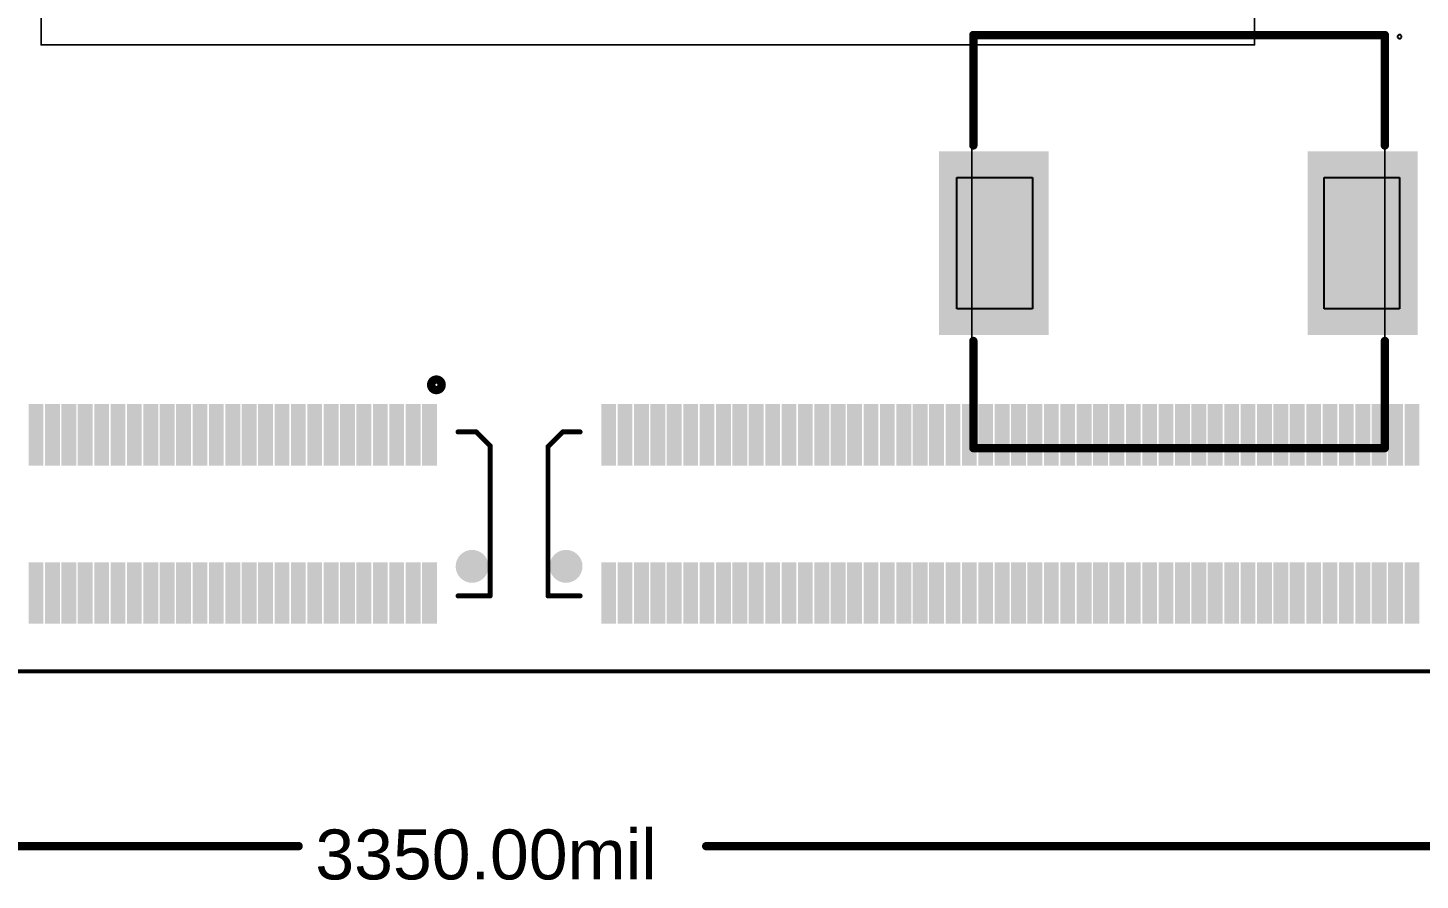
# Model space of a CAD drawing. Header units: inches. Extents: x -6.4 to 91.8, y -6.4 to 92.5.
# Drawn here: x 27.56 to 70.03, y -6.37 to 19.62 of the extents above; entities that cross this region are included whole.
import ezdxf

# ---------------------------------------------------------------- set-up
doc = ezdxf.new("R2010")
doc.units = ezdxf.units.IN
for name, color, linetype in [('BOT', 5, 'Continuous'), ('Bottom Overlay', 54, 'Continuous'), ('Bottom Paste', 16, 'Continuous'), ('Bottom Solder', 6, 'Continuous'), ('Keep-Out Layer', 6, 'Continuous'), ('Mechanical 15', 56, 'Continuous'), ('Multi-Layer', 9, 'Continuous'), ('Pad Holes', 156, 'Continuous'), ('TOP', 1, 'Continuous'), ('Top Overlay', 2, 'Continuous'), ('Top Paste', 8, 'Continuous'), ('Top Solder', 216, 'Continuous')]:
    doc.layers.add(name, color=color, linetype=linetype)
doc.styles.add('Arial', font='arial.ttf', dxfattribs={"height": 0.2})

msp = doc.modelspace()

# ---------------------------------------------------------------- hatches: boundary and pattern name
at = {"layer": 'BOT'}
for points in [[(27.688, 8.05), (27.937, 8.05), (27.937, 6.373), (27.688, 6.373)], [(28.188, 8.05), (28.438, 8.05), (28.438, 6.373), (28.188, 6.373)], [(28.688, 8.05), (28.937, 8.05), (28.937, 6.373), (28.688, 6.373)], [(29.188, 8.05), (29.438, 8.05), (29.438, 6.373), (29.188, 6.373)], [(29.688, 8.05), (29.937, 8.05), (29.937, 6.373), (29.688, 6.373)], [(30.188, 8.05), (30.438, 8.05), (30.438, 6.373), (30.188, 6.373)], [(30.688, 8.05), (30.937, 8.05), (30.937, 6.373), (30.688, 6.373)], [(31.188, 8.05), (31.438, 8.05), (31.438, 6.373), (31.188, 6.373)], [(31.688, 8.05), (31.937, 8.05), (31.937, 6.373), (31.688, 6.373)], [(32.188, 8.05), (32.438, 8.05), (32.438, 6.373), (32.188, 6.373)], [(32.688, 8.05), (32.937, 8.05), (32.937, 6.373), (32.688, 6.373)], [(33.188, 8.05), (33.438, 8.05), (33.438, 6.373), (33.188, 6.373)], [(33.688, 8.05), (33.937, 8.05), (33.937, 6.373), (33.688, 6.373)], [(34.188, 8.05), (34.438, 8.05), (34.438, 6.373), (34.188, 6.373)], [(34.688, 8.05), (34.937, 8.05), (34.937, 6.373), (34.688, 6.373)], [(35.188, 8.05), (35.438, 8.05), (35.438, 6.373), (35.188, 6.373)], [(35.688, 8.05), (35.937, 8.05), (35.937, 6.373), (35.688, 6.373)], [(36.188, 8.05), (36.438, 8.05), (36.438, 6.373), (36.188, 6.373)], [(36.688, 8.05), (36.937, 8.05), (36.937, 6.373), (36.688, 6.373)], [(37.188, 8.05), (37.438, 8.05), (37.438, 6.373), (37.188, 6.373)], [(37.688, 8.05), (37.937, 8.05), (37.937, 6.373), (37.688, 6.373)], [(38.188, 8.05), (38.438, 8.05), (38.438, 6.373), (38.188, 6.373)], [(38.688, 8.05), (38.937, 8.05), (38.937, 6.373), (38.688, 6.373)], [(39.188, 8.05), (39.438, 8.05), (39.438, 6.373), (39.188, 6.373)], [(39.688, 8.05), (39.938, 8.05), (39.938, 6.373), (39.688, 6.373)], [(45.152, 8.05), (45.402, 8.05), (45.402, 6.373), (45.152, 6.373)], [(45.652, 8.05), (45.902, 8.05), (45.902, 6.373), (45.652, 6.373)], [(46.152, 8.05), (46.402, 8.05), (46.402, 6.373), (46.152, 6.373)], [(46.652, 8.05), (46.902, 8.05), (46.902, 6.373), (46.652, 6.373)], [(47.152, 8.05), (47.402, 8.05), (47.402, 6.373), (47.152, 6.373)], [(47.652, 8.05), (47.902, 8.05), (47.902, 6.373), (47.652, 6.373)], [(48.152, 8.05), (48.402, 8.05), (48.402, 6.373), (48.152, 6.373)], [(48.652, 8.05), (48.902, 8.05), (48.902, 6.373), (48.652, 6.373)], [(49.152, 8.05), (49.402, 8.05), (49.402, 6.373), (49.152, 6.373)], [(49.652, 8.05), (49.902, 8.05), (49.902, 6.373), (49.652, 6.373)], [(50.152, 8.05), (50.402, 8.05), (50.402, 6.373), (50.152, 6.373)], [(50.652, 8.05), (50.902, 8.05), (50.902, 6.373), (50.652, 6.373)], [(51.152, 8.05), (51.402, 8.05), (51.402, 6.373), (51.152, 6.373)], [(51.652, 8.05), (51.902, 8.05), (51.902, 6.373), (51.652, 6.373)], [(52.152, 8.05), (52.402, 8.05), (52.402, 6.373), (52.152, 6.373)], [(52.652, 8.05), (52.902, 8.05), (52.902, 6.373), (52.652, 6.373)], [(53.152, 8.05), (53.402, 8.05), (53.402, 6.373), (53.152, 6.373)], [(53.652, 8.05), (53.902, 8.05), (53.902, 6.373), (53.652, 6.373)], [(54.152, 8.05), (54.402, 8.05), (54.402, 6.373), (54.152, 6.373)], [(54.652, 8.05), (54.902, 8.05), (54.902, 6.373), (54.652, 6.373)], [(55.152, 8.05), (55.402, 8.05), (55.402, 6.373), (55.152, 6.373)], [(55.652, 8.05), (55.902, 8.05), (55.902, 6.373), (55.652, 6.373)], [(56.152, 8.05), (56.402, 8.05), (56.402, 6.373), (56.152, 6.373)], [(56.652, 8.05), (56.902, 8.05), (56.902, 6.373), (56.652, 6.373)], [(57.152, 8.05), (57.402, 8.05), (57.402, 6.373), (57.152, 6.373)], [(57.652, 8.05), (57.902, 8.05), (57.902, 6.373), (57.652, 6.373)], [(58.152, 8.05), (58.402, 8.05), (58.402, 6.373), (58.152, 6.373)], [(58.652, 8.05), (58.902, 8.05), (58.902, 6.373), (58.652, 6.373)], [(59.152, 8.05), (59.402, 8.05), (59.402, 6.373), (59.152, 6.373)], [(59.652, 8.05), (59.902, 8.05), (59.902, 6.373), (59.652, 6.373)], [(60.152, 8.05), (60.402, 8.05), (60.402, 6.373), (60.152, 6.373)], [(60.652, 8.05), (60.902, 8.05), (60.902, 6.373), (60.652, 6.373)], [(61.152, 8.05), (61.402, 8.05), (61.402, 6.373), (61.152, 6.373)], [(61.652, 8.05), (61.902, 8.05), (61.902, 6.373), (61.652, 6.373)], [(62.152, 8.05), (62.402, 8.05), (62.402, 6.373), (62.152, 6.373)], [(62.652, 8.05), (62.902, 8.05), (62.902, 6.373), (62.652, 6.373)], [(63.152, 8.05), (63.402, 8.05), (63.402, 6.373), (63.152, 6.373)], [(63.652, 8.05), (63.902, 8.05), (63.902, 6.373), (63.652, 6.373)], [(64.152, 8.05), (64.402, 8.05), (64.402, 6.373), (64.152, 6.373)], [(64.652, 8.05), (64.902, 8.05), (64.902, 6.373), (64.652, 6.373)], [(65.152, 8.05), (65.402, 8.05), (65.402, 6.373), (65.152, 6.373)], [(65.652, 8.05), (65.902, 8.05), (65.902, 6.373), (65.652, 6.373)], [(66.152, 8.05), (66.402, 8.05), (66.402, 6.373), (66.152, 6.373)], [(66.652, 8.05), (66.902, 8.05), (66.902, 6.373), (66.652, 6.373)], [(67.152, 8.05), (67.402, 8.05), (67.402, 6.373), (67.152, 6.373)], [(67.652, 8.05), (67.902, 8.05), (67.902, 6.373), (67.652, 6.373)], [(68.152, 8.05), (68.402, 8.05), (68.402, 6.373), (68.152, 6.373)], [(68.652, 8.05), (68.902, 8.05), (68.902, 6.373), (68.652, 6.373)], [(69.152, 8.05), (69.402, 8.05), (69.402, 6.373), (69.152, 6.373)], [(69.652, 8.05), (69.902, 8.05), (69.902, 6.373), (69.652, 6.373)], [(27.688, 3.226), (27.937, 3.226), (27.937, 1.549), (27.688, 1.549)], [(28.188, 3.226), (28.438, 3.226), (28.438, 1.549), (28.188, 1.549)], [(28.688, 3.226), (28.937, 3.226), (28.937, 1.549), (28.688, 1.549)], [(29.188, 3.226), (29.438, 3.226), (29.438, 1.549), (29.188, 1.549)], [(29.688, 3.226), (29.937, 3.226), (29.937, 1.549), (29.688, 1.549)], [(30.188, 3.226), (30.438, 3.226), (30.438, 1.549), (30.188, 1.549)], [(30.688, 3.226), (30.937, 3.226), (30.937, 1.549), (30.688, 1.549)], [(31.188, 3.226), (31.438, 3.226), (31.438, 1.549), (31.188, 1.549)], [(31.688, 3.226), (31.937, 3.226), (31.937, 1.549), (31.688, 1.549)], [(32.188, 3.226), (32.438, 3.226), (32.438, 1.549), (32.188, 1.549)], [(32.688, 3.226), (32.937, 3.226), (32.937, 1.549), (32.688, 1.549)], [(33.188, 3.226), (33.438, 3.226), (33.438, 1.549), (33.188, 1.549)], [(33.688, 3.226), (33.937, 3.226), (33.937, 1.549), (33.688, 1.549)], [(34.188, 3.226), (34.438, 3.226), (34.438, 1.549), (34.188, 1.549)], [(34.688, 3.226), (34.937, 3.226), (34.937, 1.549), (34.688, 1.549)], [(35.188, 3.226), (35.438, 3.226), (35.438, 1.549), (35.188, 1.549)], [(35.688, 3.226), (35.937, 3.226), (35.937, 1.549), (35.688, 1.549)], [(36.188, 3.226), (36.438, 3.226), (36.438, 1.549), (36.188, 1.549)], [(36.688, 3.226), (36.937, 3.226), (36.937, 1.549), (36.688, 1.549)], [(37.188, 3.226), (37.438, 3.226), (37.438, 1.549), (37.188, 1.549)], [(37.688, 3.226), (37.937, 3.226), (37.937, 1.549), (37.688, 1.549)], [(38.188, 3.226), (38.438, 3.226), (38.438, 1.549), (38.188, 1.549)], [(38.688, 3.226), (38.937, 3.226), (38.937, 1.549), (38.688, 1.549)], [(39.188, 3.226), (39.438, 3.226), (39.438, 1.549), (39.188, 1.549)], [(39.688, 3.226), (39.938, 3.226), (39.938, 1.549), (39.688, 1.549)], [(45.152, 3.226), (45.402, 3.226), (45.402, 1.549), (45.152, 1.549)], [(45.652, 3.226), (45.902, 3.226), (45.902, 1.549), (45.652, 1.549)], [(46.152, 3.226), (46.402, 3.226), (46.402, 1.549), (46.152, 1.549)], [(46.652, 3.226), (46.902, 3.226), (46.902, 1.549), (46.652, 1.549)], [(47.152, 3.226), (47.402, 3.226), (47.402, 1.549), (47.152, 1.549)], [(47.652, 3.226), (47.902, 3.226), (47.902, 1.549), (47.652, 1.549)], [(48.152, 3.226), (48.402, 3.226), (48.402, 1.549), (48.152, 1.549)], [(48.652, 3.226), (48.902, 3.226), (48.902, 1.549), (48.652, 1.549)], [(49.152, 3.226), (49.402, 3.226), (49.402, 1.549), (49.152, 1.549)], [(49.652, 3.226), (49.902, 3.226), (49.902, 1.549), (49.652, 1.549)], [(50.152, 3.226), (50.402, 3.226), (50.402, 1.549), (50.152, 1.549)], [(50.652, 3.226), (50.902, 3.226), (50.902, 1.549), (50.652, 1.549)], [(51.152, 3.226), (51.402, 3.226), (51.402, 1.549), (51.152, 1.549)], [(51.652, 3.226), (51.902, 3.226), (51.902, 1.549), (51.652, 1.549)], [(52.152, 3.226), (52.402, 3.226), (52.402, 1.549), (52.152, 1.549)], [(52.652, 3.226), (52.902, 3.226), (52.902, 1.549), (52.652, 1.549)], [(53.152, 3.226), (53.402, 3.226), (53.402, 1.549), (53.152, 1.549)], [(53.652, 3.226), (53.902, 3.226), (53.902, 1.549), (53.652, 1.549)], [(54.152, 3.226), (54.402, 3.226), (54.402, 1.549), (54.152, 1.549)], [(54.652, 3.226), (54.902, 3.226), (54.902, 1.549), (54.652, 1.549)], [(55.152, 3.226), (55.402, 3.226), (55.402, 1.549), (55.152, 1.549)], [(55.652, 3.226), (55.902, 3.226), (55.902, 1.549), (55.652, 1.549)], [(56.152, 3.226), (56.402, 3.226), (56.402, 1.549), (56.152, 1.549)], [(56.652, 3.226), (56.902, 3.226), (56.902, 1.549), (56.652, 1.549)], [(57.152, 3.226), (57.402, 3.226), (57.402, 1.549), (57.152, 1.549)], [(57.652, 3.226), (57.902, 3.226), (57.902, 1.549), (57.652, 1.549)], [(58.152, 3.226), (58.402, 3.226), (58.402, 1.549), (58.152, 1.549)], [(58.652, 3.226), (58.902, 3.226), (58.902, 1.549), (58.652, 1.549)], [(59.152, 3.226), (59.402, 3.226), (59.402, 1.549), (59.152, 1.549)], [(59.652, 3.226), (59.902, 3.226), (59.902, 1.549), (59.652, 1.549)], [(60.152, 3.226), (60.402, 3.226), (60.402, 1.549), (60.152, 1.549)], [(60.652, 3.226), (60.902, 3.226), (60.902, 1.549), (60.652, 1.549)], [(61.152, 3.226), (61.402, 3.226), (61.402, 1.549), (61.152, 1.549)], [(61.652, 3.226), (61.902, 3.226), (61.902, 1.549), (61.652, 1.549)], [(62.152, 3.226), (62.402, 3.226), (62.402, 1.549), (62.152, 1.549)], [(62.652, 3.226), (62.902, 3.226), (62.902, 1.549), (62.652, 1.549)], [(63.152, 3.226), (63.402, 3.226), (63.402, 1.549), (63.152, 1.549)], [(63.652, 3.226), (63.902, 3.226), (63.902, 1.549), (63.652, 1.549)], [(64.152, 3.226), (64.402, 3.226), (64.402, 1.549), (64.152, 1.549)], [(64.652, 3.226), (64.902, 3.226), (64.902, 1.549), (64.652, 1.549)], [(65.152, 3.226), (65.402, 3.226), (65.402, 1.549), (65.152, 1.549)], [(65.652, 3.226), (65.902, 3.226), (65.902, 1.549), (65.652, 1.549)], [(66.152, 3.226), (66.402, 3.226), (66.402, 1.549), (66.152, 1.549)], [(66.652, 3.226), (66.902, 3.226), (66.902, 1.549), (66.652, 1.549)], [(67.152, 3.226), (67.402, 3.226), (67.402, 1.549), (67.152, 1.549)], [(67.652, 3.226), (67.902, 3.226), (67.902, 1.549), (67.652, 1.549)], [(68.152, 3.226), (68.402, 3.226), (68.402, 1.549), (68.152, 1.549)], [(68.652, 3.226), (68.902, 3.226), (68.902, 1.549), (68.652, 1.549)], [(69.152, 3.226), (69.402, 3.226), (69.402, 1.549), (69.152, 1.549)], [(69.652, 3.226), (69.902, 3.226), (69.902, 1.549), (69.652, 1.549)]]:
    msp.add_hatch(color=5, dxfattribs=at).paths.add_polyline_path(points)
h = msp.add_hatch(color=5, dxfattribs=at)
edge = h.paths.add_edge_path()
edge.add_arc((41.113, 3.2), 0.4, 0, 360)
h = msp.add_hatch(color=5, dxfattribs=at)
edge = h.paths.add_edge_path()
edge.add_arc((43.977, 3.2), 0.4, 0, 360)
at = {"layer": 'Bottom Paste'}
for points in [[(27.688, 8.05), (27.937, 8.05), (27.937, 6.373), (27.688, 6.373)], [(28.188, 8.05), (28.438, 8.05), (28.438, 6.373), (28.188, 6.373)], [(28.688, 8.05), (28.937, 8.05), (28.937, 6.373), (28.688, 6.373)], [(29.188, 8.05), (29.438, 8.05), (29.438, 6.373), (29.188, 6.373)], [(29.688, 8.05), (29.937, 8.05), (29.937, 6.373), (29.688, 6.373)], [(30.188, 8.05), (30.438, 8.05), (30.438, 6.373), (30.188, 6.373)], [(30.688, 8.05), (30.937, 8.05), (30.937, 6.373), (30.688, 6.373)], [(31.188, 8.05), (31.438, 8.05), (31.438, 6.373), (31.188, 6.373)], [(31.688, 8.05), (31.937, 8.05), (31.937, 6.373), (31.688, 6.373)], [(32.188, 8.05), (32.438, 8.05), (32.438, 6.373), (32.188, 6.373)], [(32.688, 8.05), (32.937, 8.05), (32.937, 6.373), (32.688, 6.373)], [(33.188, 8.05), (33.438, 8.05), (33.438, 6.373), (33.188, 6.373)], [(33.688, 8.05), (33.937, 8.05), (33.937, 6.373), (33.688, 6.373)], [(34.188, 8.05), (34.438, 8.05), (34.438, 6.373), (34.188, 6.373)], [(34.688, 8.05), (34.937, 8.05), (34.937, 6.373), (34.688, 6.373)], [(35.188, 8.05), (35.438, 8.05), (35.438, 6.373), (35.188, 6.373)], [(35.688, 8.05), (35.937, 8.05), (35.937, 6.373), (35.688, 6.373)], [(36.188, 8.05), (36.438, 8.05), (36.438, 6.373), (36.188, 6.373)], [(36.688, 8.05), (36.937, 8.05), (36.937, 6.373), (36.688, 6.373)], [(37.188, 8.05), (37.438, 8.05), (37.438, 6.373), (37.188, 6.373)], [(37.688, 8.05), (37.937, 8.05), (37.937, 6.373), (37.688, 6.373)], [(38.188, 8.05), (38.438, 8.05), (38.438, 6.373), (38.188, 6.373)], [(38.688, 8.05), (38.937, 8.05), (38.937, 6.373), (38.688, 6.373)], [(39.188, 8.05), (39.438, 8.05), (39.438, 6.373), (39.188, 6.373)], [(39.688, 8.05), (39.938, 8.05), (39.938, 6.373), (39.688, 6.373)], [(45.152, 8.05), (45.402, 8.05), (45.402, 6.373), (45.152, 6.373)], [(45.652, 8.05), (45.902, 8.05), (45.902, 6.373), (45.652, 6.373)], [(46.152, 8.05), (46.402, 8.05), (46.402, 6.373), (46.152, 6.373)], [(46.652, 8.05), (46.902, 8.05), (46.902, 6.373), (46.652, 6.373)], [(47.152, 8.05), (47.402, 8.05), (47.402, 6.373), (47.152, 6.373)], [(47.652, 8.05), (47.902, 8.05), (47.902, 6.373), (47.652, 6.373)], [(48.152, 8.05), (48.402, 8.05), (48.402, 6.373), (48.152, 6.373)], [(48.652, 8.05), (48.902, 8.05), (48.902, 6.373), (48.652, 6.373)], [(49.152, 8.05), (49.402, 8.05), (49.402, 6.373), (49.152, 6.373)], [(49.652, 8.05), (49.902, 8.05), (49.902, 6.373), (49.652, 6.373)], [(50.152, 8.05), (50.402, 8.05), (50.402, 6.373), (50.152, 6.373)], [(50.652, 8.05), (50.902, 8.05), (50.902, 6.373), (50.652, 6.373)], [(51.152, 8.05), (51.402, 8.05), (51.402, 6.373), (51.152, 6.373)], [(51.652, 8.05), (51.902, 8.05), (51.902, 6.373), (51.652, 6.373)], [(52.152, 8.05), (52.402, 8.05), (52.402, 6.373), (52.152, 6.373)], [(52.652, 8.05), (52.902, 8.05), (52.902, 6.373), (52.652, 6.373)], [(53.152, 8.05), (53.402, 8.05), (53.402, 6.373), (53.152, 6.373)], [(53.652, 8.05), (53.902, 8.05), (53.902, 6.373), (53.652, 6.373)], [(54.152, 8.05), (54.402, 8.05), (54.402, 6.373), (54.152, 6.373)], [(54.652, 8.05), (54.902, 8.05), (54.902, 6.373), (54.652, 6.373)], [(55.152, 8.05), (55.402, 8.05), (55.402, 6.373), (55.152, 6.373)], [(55.652, 8.05), (55.902, 8.05), (55.902, 6.373), (55.652, 6.373)], [(56.152, 8.05), (56.402, 8.05), (56.402, 6.373), (56.152, 6.373)], [(56.652, 8.05), (56.902, 8.05), (56.902, 6.373), (56.652, 6.373)], [(57.152, 8.05), (57.402, 8.05), (57.402, 6.373), (57.152, 6.373)], [(57.652, 8.05), (57.902, 8.05), (57.902, 6.373), (57.652, 6.373)], [(58.152, 8.05), (58.402, 8.05), (58.402, 6.373), (58.152, 6.373)], [(58.652, 8.05), (58.902, 8.05), (58.902, 6.373), (58.652, 6.373)], [(59.152, 8.05), (59.402, 8.05), (59.402, 6.373), (59.152, 6.373)], [(59.652, 8.05), (59.902, 8.05), (59.902, 6.373), (59.652, 6.373)], [(60.152, 8.05), (60.402, 8.05), (60.402, 6.373), (60.152, 6.373)], [(60.652, 8.05), (60.902, 8.05), (60.902, 6.373), (60.652, 6.373)], [(61.152, 8.05), (61.402, 8.05), (61.402, 6.373), (61.152, 6.373)], [(61.652, 8.05), (61.902, 8.05), (61.902, 6.373), (61.652, 6.373)], [(62.152, 8.05), (62.402, 8.05), (62.402, 6.373), (62.152, 6.373)], [(62.652, 8.05), (62.902, 8.05), (62.902, 6.373), (62.652, 6.373)], [(63.152, 8.05), (63.402, 8.05), (63.402, 6.373), (63.152, 6.373)], [(63.652, 8.05), (63.902, 8.05), (63.902, 6.373), (63.652, 6.373)], [(64.152, 8.05), (64.402, 8.05), (64.402, 6.373), (64.152, 6.373)], [(64.652, 8.05), (64.902, 8.05), (64.902, 6.373), (64.652, 6.373)], [(65.152, 8.05), (65.402, 8.05), (65.402, 6.373), (65.152, 6.373)], [(65.652, 8.05), (65.902, 8.05), (65.902, 6.373), (65.652, 6.373)], [(66.152, 8.05), (66.402, 8.05), (66.402, 6.373), (66.152, 6.373)], [(66.652, 8.05), (66.902, 8.05), (66.902, 6.373), (66.652, 6.373)], [(67.152, 8.05), (67.402, 8.05), (67.402, 6.373), (67.152, 6.373)], [(67.652, 8.05), (67.902, 8.05), (67.902, 6.373), (67.652, 6.373)], [(68.152, 8.05), (68.402, 8.05), (68.402, 6.373), (68.152, 6.373)], [(68.652, 8.05), (68.902, 8.05), (68.902, 6.373), (68.652, 6.373)], [(69.152, 8.05), (69.402, 8.05), (69.402, 6.373), (69.152, 6.373)], [(69.652, 8.05), (69.902, 8.05), (69.902, 6.373), (69.652, 6.373)], [(27.688, 3.226), (27.937, 3.226), (27.937, 1.549), (27.688, 1.549)], [(28.188, 3.226), (28.438, 3.226), (28.438, 1.549), (28.188, 1.549)], [(28.688, 3.226), (28.937, 3.226), (28.937, 1.549), (28.688, 1.549)], [(29.188, 3.226), (29.438, 3.226), (29.438, 1.549), (29.188, 1.549)], [(29.688, 3.226), (29.937, 3.226), (29.937, 1.549), (29.688, 1.549)], [(30.188, 3.226), (30.438, 3.226), (30.438, 1.549), (30.188, 1.549)], [(30.688, 3.226), (30.937, 3.226), (30.937, 1.549), (30.688, 1.549)], [(31.188, 3.226), (31.438, 3.226), (31.438, 1.549), (31.188, 1.549)], [(31.688, 3.226), (31.937, 3.226), (31.937, 1.549), (31.688, 1.549)], [(32.188, 3.226), (32.438, 3.226), (32.438, 1.549), (32.188, 1.549)], [(32.688, 3.226), (32.937, 3.226), (32.937, 1.549), (32.688, 1.549)], [(33.188, 3.226), (33.438, 3.226), (33.438, 1.549), (33.188, 1.549)], [(33.688, 3.226), (33.937, 3.226), (33.937, 1.549), (33.688, 1.549)], [(34.188, 3.226), (34.438, 3.226), (34.438, 1.549), (34.188, 1.549)], [(34.688, 3.226), (34.937, 3.226), (34.937, 1.549), (34.688, 1.549)], [(35.188, 3.226), (35.438, 3.226), (35.438, 1.549), (35.188, 1.549)], [(35.688, 3.226), (35.937, 3.226), (35.937, 1.549), (35.688, 1.549)], [(36.188, 3.226), (36.438, 3.226), (36.438, 1.549), (36.188, 1.549)], [(36.688, 3.226), (36.937, 3.226), (36.937, 1.549), (36.688, 1.549)], [(37.188, 3.226), (37.438, 3.226), (37.438, 1.549), (37.188, 1.549)], [(37.688, 3.226), (37.937, 3.226), (37.937, 1.549), (37.688, 1.549)], [(38.188, 3.226), (38.438, 3.226), (38.438, 1.549), (38.188, 1.549)], [(38.688, 3.226), (38.937, 3.226), (38.937, 1.549), (38.688, 1.549)], [(39.188, 3.226), (39.438, 3.226), (39.438, 1.549), (39.188, 1.549)], [(39.688, 3.226), (39.938, 3.226), (39.938, 1.549), (39.688, 1.549)], [(45.152, 3.226), (45.402, 3.226), (45.402, 1.549), (45.152, 1.549)], [(45.652, 3.226), (45.902, 3.226), (45.902, 1.549), (45.652, 1.549)], [(46.152, 3.226), (46.402, 3.226), (46.402, 1.549), (46.152, 1.549)], [(46.652, 3.226), (46.902, 3.226), (46.902, 1.549), (46.652, 1.549)], [(47.152, 3.226), (47.402, 3.226), (47.402, 1.549), (47.152, 1.549)], [(47.652, 3.226), (47.902, 3.226), (47.902, 1.549), (47.652, 1.549)], [(48.152, 3.226), (48.402, 3.226), (48.402, 1.549), (48.152, 1.549)], [(48.652, 3.226), (48.902, 3.226), (48.902, 1.549), (48.652, 1.549)], [(49.152, 3.226), (49.402, 3.226), (49.402, 1.549), (49.152, 1.549)], [(49.652, 3.226), (49.902, 3.226), (49.902, 1.549), (49.652, 1.549)], [(50.152, 3.226), (50.402, 3.226), (50.402, 1.549), (50.152, 1.549)], [(50.652, 3.226), (50.902, 3.226), (50.902, 1.549), (50.652, 1.549)], [(51.152, 3.226), (51.402, 3.226), (51.402, 1.549), (51.152, 1.549)], [(51.652, 3.226), (51.902, 3.226), (51.902, 1.549), (51.652, 1.549)], [(52.152, 3.226), (52.402, 3.226), (52.402, 1.549), (52.152, 1.549)], [(52.652, 3.226), (52.902, 3.226), (52.902, 1.549), (52.652, 1.549)], [(53.152, 3.226), (53.402, 3.226), (53.402, 1.549), (53.152, 1.549)], [(53.652, 3.226), (53.902, 3.226), (53.902, 1.549), (53.652, 1.549)], [(54.152, 3.226), (54.402, 3.226), (54.402, 1.549), (54.152, 1.549)], [(54.652, 3.226), (54.902, 3.226), (54.902, 1.549), (54.652, 1.549)], [(55.152, 3.226), (55.402, 3.226), (55.402, 1.549), (55.152, 1.549)], [(55.652, 3.226), (55.902, 3.226), (55.902, 1.549), (55.652, 1.549)], [(56.152, 3.226), (56.402, 3.226), (56.402, 1.549), (56.152, 1.549)], [(56.652, 3.226), (56.902, 3.226), (56.902, 1.549), (56.652, 1.549)], [(57.152, 3.226), (57.402, 3.226), (57.402, 1.549), (57.152, 1.549)], [(57.652, 3.226), (57.902, 3.226), (57.902, 1.549), (57.652, 1.549)], [(58.152, 3.226), (58.402, 3.226), (58.402, 1.549), (58.152, 1.549)], [(58.652, 3.226), (58.902, 3.226), (58.902, 1.549), (58.652, 1.549)], [(59.152, 3.226), (59.402, 3.226), (59.402, 1.549), (59.152, 1.549)], [(59.652, 3.226), (59.902, 3.226), (59.902, 1.549), (59.652, 1.549)], [(60.152, 3.226), (60.402, 3.226), (60.402, 1.549), (60.152, 1.549)], [(60.652, 3.226), (60.902, 3.226), (60.902, 1.549), (60.652, 1.549)], [(61.152, 3.226), (61.402, 3.226), (61.402, 1.549), (61.152, 1.549)], [(61.652, 3.226), (61.902, 3.226), (61.902, 1.549), (61.652, 1.549)], [(62.152, 3.226), (62.402, 3.226), (62.402, 1.549), (62.152, 1.549)], [(62.652, 3.226), (62.902, 3.226), (62.902, 1.549), (62.652, 1.549)], [(63.152, 3.226), (63.402, 3.226), (63.402, 1.549), (63.152, 1.549)], [(63.652, 3.226), (63.902, 3.226), (63.902, 1.549), (63.652, 1.549)], [(64.152, 3.226), (64.402, 3.226), (64.402, 1.549), (64.152, 1.549)], [(64.652, 3.226), (64.902, 3.226), (64.902, 1.549), (64.652, 1.549)], [(65.152, 3.226), (65.402, 3.226), (65.402, 1.549), (65.152, 1.549)], [(65.652, 3.226), (65.902, 3.226), (65.902, 1.549), (65.652, 1.549)], [(66.152, 3.226), (66.402, 3.226), (66.402, 1.549), (66.152, 1.549)], [(66.652, 3.226), (66.902, 3.226), (66.902, 1.549), (66.652, 1.549)], [(67.152, 3.226), (67.402, 3.226), (67.402, 1.549), (67.152, 1.549)], [(67.652, 3.226), (67.902, 3.226), (67.902, 1.549), (67.652, 1.549)], [(68.152, 3.226), (68.402, 3.226), (68.402, 1.549), (68.152, 1.549)], [(68.652, 3.226), (68.902, 3.226), (68.902, 1.549), (68.652, 1.549)], [(69.152, 3.226), (69.402, 3.226), (69.402, 1.549), (69.152, 1.549)], [(69.652, 3.226), (69.902, 3.226), (69.902, 1.549), (69.652, 1.549)]]:
    msp.add_hatch(color=16, dxfattribs=at).paths.add_polyline_path(points)
at = {"layer": 'Bottom Solder'}
for points in [[(27.586, 8.151), (28.039, 8.151), (28.039, 6.272), (27.586, 6.272)], [(28.086, 8.151), (28.539, 8.151), (28.539, 6.272), (28.086, 6.272)], [(28.586, 8.151), (29.039, 8.151), (29.039, 6.272), (28.586, 6.272)], [(29.086, 8.151), (29.539, 8.151), (29.539, 6.272), (29.086, 6.272)], [(29.586, 8.151), (30.039, 8.151), (30.039, 6.272), (29.586, 6.272)], [(30.086, 8.151), (30.539, 8.151), (30.539, 6.272), (30.086, 6.272)], [(30.586, 8.151), (31.039, 8.151), (31.039, 6.272), (30.586, 6.272)], [(31.086, 8.151), (31.539, 8.151), (31.539, 6.272), (31.086, 6.272)], [(31.586, 8.151), (32.039, 8.151), (32.039, 6.272), (31.586, 6.272)], [(32.086, 8.151), (32.539, 8.151), (32.539, 6.272), (32.086, 6.272)], [(32.586, 8.151), (33.039, 8.151), (33.039, 6.272), (32.586, 6.272)], [(33.086, 8.151), (33.539, 8.151), (33.539, 6.272), (33.086, 6.272)], [(33.586, 8.151), (34.039, 8.151), (34.039, 6.272), (33.586, 6.272)], [(34.086, 8.151), (34.539, 8.151), (34.539, 6.272), (34.086, 6.272)], [(34.586, 8.151), (35.039, 8.151), (35.039, 6.272), (34.586, 6.272)], [(35.086, 8.151), (35.539, 8.151), (35.539, 6.272), (35.086, 6.272)], [(35.586, 8.151), (36.039, 8.151), (36.039, 6.272), (35.586, 6.272)], [(36.086, 8.151), (36.539, 8.151), (36.539, 6.272), (36.086, 6.272)], [(36.586, 8.151), (37.039, 8.151), (37.039, 6.272), (36.586, 6.272)], [(37.086, 8.151), (37.539, 8.151), (37.539, 6.272), (37.086, 6.272)], [(37.586, 8.151), (38.039, 8.151), (38.039, 6.272), (37.586, 6.272)], [(38.086, 8.151), (38.539, 8.151), (38.539, 6.272), (38.086, 6.272)], [(38.586, 8.151), (39.039, 8.151), (39.039, 6.272), (38.586, 6.272)], [(39.086, 8.151), (39.539, 8.151), (39.539, 6.272), (39.086, 6.272)], [(39.586, 8.151), (40.04, 8.151), (40.04, 6.272), (39.586, 6.272)], [(45.05, 8.151), (45.504, 8.151), (45.504, 6.272), (45.05, 6.272)], [(45.551, 8.151), (46.004, 8.151), (46.004, 6.272), (45.551, 6.272)], [(46.051, 8.151), (46.504, 8.151), (46.504, 6.272), (46.051, 6.272)], [(46.551, 8.151), (47.004, 8.151), (47.004, 6.272), (46.551, 6.272)], [(47.051, 8.151), (47.504, 8.151), (47.504, 6.272), (47.051, 6.272)], [(47.551, 8.151), (48.004, 8.151), (48.004, 6.272), (47.551, 6.272)], [(48.051, 8.151), (48.504, 8.151), (48.504, 6.272), (48.051, 6.272)], [(48.551, 8.151), (49.004, 8.151), (49.004, 6.272), (48.551, 6.272)], [(49.051, 8.151), (49.504, 8.151), (49.504, 6.272), (49.051, 6.272)], [(49.551, 8.151), (50.004, 8.151), (50.004, 6.272), (49.551, 6.272)], [(50.051, 8.151), (50.504, 8.151), (50.504, 6.272), (50.051, 6.272)], [(50.551, 8.151), (51.004, 8.151), (51.004, 6.272), (50.551, 6.272)], [(51.051, 8.151), (51.504, 8.151), (51.504, 6.272), (51.051, 6.272)], [(51.551, 8.151), (52.004, 8.151), (52.004, 6.272), (51.551, 6.272)], [(52.051, 8.151), (52.504, 8.151), (52.504, 6.272), (52.051, 6.272)], [(52.551, 8.151), (53.004, 8.151), (53.004, 6.272), (52.551, 6.272)], [(53.051, 8.151), (53.504, 8.151), (53.504, 6.272), (53.051, 6.272)], [(53.551, 8.151), (54.004, 8.151), (54.004, 6.272), (53.551, 6.272)], [(54.051, 8.151), (54.504, 8.151), (54.504, 6.272), (54.051, 6.272)], [(54.551, 8.151), (55.004, 8.151), (55.004, 6.272), (54.551, 6.272)], [(55.051, 8.151), (55.504, 8.151), (55.504, 6.272), (55.051, 6.272)], [(55.551, 8.151), (56.004, 8.151), (56.004, 6.272), (55.551, 6.272)], [(56.051, 8.151), (56.504, 8.151), (56.504, 6.272), (56.051, 6.272)], [(56.551, 8.151), (57.004, 8.151), (57.004, 6.272), (56.551, 6.272)], [(57.051, 8.151), (57.504, 8.151), (57.504, 6.272), (57.051, 6.272)], [(57.551, 8.151), (58.004, 8.151), (58.004, 6.272), (57.551, 6.272)], [(58.051, 8.151), (58.504, 8.151), (58.504, 6.272), (58.051, 6.272)], [(58.551, 8.151), (59.004, 8.151), (59.004, 6.272), (58.551, 6.272)], [(59.051, 8.151), (59.504, 8.151), (59.504, 6.272), (59.051, 6.272)], [(59.551, 8.151), (60.004, 8.151), (60.004, 6.272), (59.551, 6.272)], [(60.051, 8.151), (60.504, 8.151), (60.504, 6.272), (60.051, 6.272)], [(60.551, 8.151), (61.004, 8.151), (61.004, 6.272), (60.551, 6.272)], [(61.051, 8.151), (61.504, 8.151), (61.504, 6.272), (61.051, 6.272)], [(61.551, 8.151), (62.004, 8.151), (62.004, 6.272), (61.551, 6.272)], [(62.051, 8.151), (62.504, 8.151), (62.504, 6.272), (62.051, 6.272)], [(62.551, 8.151), (63.004, 8.151), (63.004, 6.272), (62.551, 6.272)], [(63.051, 8.151), (63.504, 8.151), (63.504, 6.272), (63.051, 6.272)], [(63.551, 8.151), (64.004, 8.151), (64.004, 6.272), (63.551, 6.272)], [(64.051, 8.151), (64.504, 8.151), (64.504, 6.272), (64.051, 6.272)], [(64.551, 8.151), (65.004, 8.151), (65.004, 6.272), (64.551, 6.272)], [(65.051, 8.151), (65.504, 8.151), (65.504, 6.272), (65.051, 6.272)], [(65.551, 8.151), (66.004, 8.151), (66.004, 6.272), (65.551, 6.272)], [(66.051, 8.151), (66.504, 8.151), (66.504, 6.272), (66.051, 6.272)], [(66.551, 8.151), (67.004, 8.151), (67.004, 6.272), (66.551, 6.272)], [(67.051, 8.151), (67.504, 8.151), (67.504, 6.272), (67.051, 6.272)], [(67.551, 8.151), (68.004, 8.151), (68.004, 6.272), (67.551, 6.272)], [(68.051, 8.151), (68.504, 8.151), (68.504, 6.272), (68.051, 6.272)], [(68.551, 8.151), (69.004, 8.151), (69.004, 6.272), (68.551, 6.272)], [(69.051, 8.151), (69.504, 8.151), (69.504, 6.272), (69.051, 6.272)], [(69.551, 8.151), (70.004, 8.151), (70.004, 6.272), (69.551, 6.272)], [(27.586, 3.327), (28.039, 3.327), (28.039, 1.448), (27.586, 1.448)], [(28.086, 3.327), (28.539, 3.327), (28.539, 1.448), (28.086, 1.448)], [(28.586, 3.327), (29.039, 3.327), (29.039, 1.448), (28.586, 1.448)], [(29.086, 3.327), (29.539, 3.327), (29.539, 1.448), (29.086, 1.448)], [(29.586, 3.327), (30.039, 3.327), (30.039, 1.448), (29.586, 1.448)], [(30.086, 3.327), (30.539, 3.327), (30.539, 1.448), (30.086, 1.448)], [(30.586, 3.327), (31.039, 3.327), (31.039, 1.448), (30.586, 1.448)], [(31.086, 3.327), (31.539, 3.327), (31.539, 1.448), (31.086, 1.448)], [(31.586, 3.327), (32.039, 3.327), (32.039, 1.448), (31.586, 1.448)], [(32.086, 3.327), (32.539, 3.327), (32.539, 1.448), (32.086, 1.448)], [(32.586, 3.327), (33.039, 3.327), (33.039, 1.448), (32.586, 1.448)], [(33.086, 3.327), (33.539, 3.327), (33.539, 1.448), (33.086, 1.448)], [(33.586, 3.327), (34.039, 3.327), (34.039, 1.448), (33.586, 1.448)], [(34.086, 3.327), (34.539, 3.327), (34.539, 1.448), (34.086, 1.448)], [(34.586, 3.327), (35.039, 3.327), (35.039, 1.448), (34.586, 1.448)], [(35.086, 3.327), (35.539, 3.327), (35.539, 1.448), (35.086, 1.448)], [(35.586, 3.327), (36.039, 3.327), (36.039, 1.448), (35.586, 1.448)], [(36.086, 3.327), (36.539, 3.327), (36.539, 1.448), (36.086, 1.448)], [(36.586, 3.327), (37.039, 3.327), (37.039, 1.448), (36.586, 1.448)], [(37.086, 3.327), (37.539, 3.327), (37.539, 1.448), (37.086, 1.448)], [(37.586, 3.327), (38.039, 3.327), (38.039, 1.448), (37.586, 1.448)], [(38.086, 3.327), (38.539, 3.327), (38.539, 1.448), (38.086, 1.448)], [(38.586, 3.327), (39.039, 3.327), (39.039, 1.448), (38.586, 1.448)], [(39.086, 3.327), (39.539, 3.327), (39.539, 1.448), (39.086, 1.448)], [(39.586, 3.327), (40.04, 3.327), (40.04, 1.448), (39.586, 1.448)], [(45.05, 3.327), (45.504, 3.327), (45.504, 1.448), (45.05, 1.448)], [(45.551, 3.327), (46.004, 3.327), (46.004, 1.448), (45.551, 1.448)], [(46.051, 3.327), (46.504, 3.327), (46.504, 1.448), (46.051, 1.448)], [(46.551, 3.327), (47.004, 3.327), (47.004, 1.448), (46.551, 1.448)], [(47.051, 3.327), (47.504, 3.327), (47.504, 1.448), (47.051, 1.448)], [(47.551, 3.327), (48.004, 3.327), (48.004, 1.448), (47.551, 1.448)], [(48.051, 3.327), (48.504, 3.327), (48.504, 1.448), (48.051, 1.448)], [(48.551, 3.327), (49.004, 3.327), (49.004, 1.448), (48.551, 1.448)], [(49.051, 3.327), (49.504, 3.327), (49.504, 1.448), (49.051, 1.448)], [(49.551, 3.327), (50.004, 3.327), (50.004, 1.448), (49.551, 1.448)], [(50.051, 3.327), (50.504, 3.327), (50.504, 1.448), (50.051, 1.448)], [(50.551, 3.327), (51.004, 3.327), (51.004, 1.448), (50.551, 1.448)], [(51.051, 3.327), (51.504, 3.327), (51.504, 1.448), (51.051, 1.448)], [(51.551, 3.327), (52.004, 3.327), (52.004, 1.448), (51.551, 1.448)], [(52.051, 3.327), (52.504, 3.327), (52.504, 1.448), (52.051, 1.448)], [(52.551, 3.327), (53.004, 3.327), (53.004, 1.448), (52.551, 1.448)], [(53.051, 3.327), (53.504, 3.327), (53.504, 1.448), (53.051, 1.448)], [(53.551, 3.327), (54.004, 3.327), (54.004, 1.448), (53.551, 1.448)], [(54.051, 3.327), (54.504, 3.327), (54.504, 1.448), (54.051, 1.448)], [(54.551, 3.327), (55.004, 3.327), (55.004, 1.448), (54.551, 1.448)], [(55.051, 3.327), (55.504, 3.327), (55.504, 1.448), (55.051, 1.448)], [(55.551, 3.327), (56.004, 3.327), (56.004, 1.448), (55.551, 1.448)], [(56.051, 3.327), (56.504, 3.327), (56.504, 1.448), (56.051, 1.448)], [(56.551, 3.327), (57.004, 3.327), (57.004, 1.448), (56.551, 1.448)], [(57.051, 3.327), (57.504, 3.327), (57.504, 1.448), (57.051, 1.448)], [(57.551, 3.327), (58.004, 3.327), (58.004, 1.448), (57.551, 1.448)], [(58.051, 3.327), (58.504, 3.327), (58.504, 1.448), (58.051, 1.448)], [(58.551, 3.327), (59.004, 3.327), (59.004, 1.448), (58.551, 1.448)], [(59.051, 3.327), (59.504, 3.327), (59.504, 1.448), (59.051, 1.448)], [(59.551, 3.327), (60.004, 3.327), (60.004, 1.448), (59.551, 1.448)], [(60.051, 3.327), (60.504, 3.327), (60.504, 1.448), (60.051, 1.448)], [(60.551, 3.327), (61.004, 3.327), (61.004, 1.448), (60.551, 1.448)], [(61.051, 3.327), (61.504, 3.327), (61.504, 1.448), (61.051, 1.448)], [(61.551, 3.327), (62.004, 3.327), (62.004, 1.448), (61.551, 1.448)], [(62.051, 3.327), (62.504, 3.327), (62.504, 1.448), (62.051, 1.448)], [(62.551, 3.327), (63.004, 3.327), (63.004, 1.448), (62.551, 1.448)], [(63.051, 3.327), (63.504, 3.327), (63.504, 1.448), (63.051, 1.448)], [(63.551, 3.327), (64.004, 3.327), (64.004, 1.448), (63.551, 1.448)], [(64.051, 3.327), (64.504, 3.327), (64.504, 1.448), (64.051, 1.448)], [(64.551, 3.327), (65.004, 3.327), (65.004, 1.448), (64.551, 1.448)], [(65.051, 3.327), (65.504, 3.327), (65.504, 1.448), (65.051, 1.448)], [(65.551, 3.327), (66.004, 3.327), (66.004, 1.448), (65.551, 1.448)], [(66.051, 3.327), (66.504, 3.327), (66.504, 1.448), (66.051, 1.448)], [(66.551, 3.327), (67.004, 3.327), (67.004, 1.448), (66.551, 1.448)], [(67.051, 3.327), (67.504, 3.327), (67.504, 1.448), (67.051, 1.448)], [(67.551, 3.327), (68.004, 3.327), (68.004, 1.448), (67.551, 1.448)], [(68.051, 3.327), (68.504, 3.327), (68.504, 1.448), (68.051, 1.448)], [(68.551, 3.327), (69.004, 3.327), (69.004, 1.448), (68.551, 1.448)], [(69.051, 3.327), (69.504, 3.327), (69.504, 1.448), (69.051, 1.448)], [(69.551, 3.327), (70.004, 3.327), (70.004, 1.448), (69.551, 1.448)]]:
    msp.add_hatch(color=6, dxfattribs=at).paths.add_polyline_path(points)
h = msp.add_hatch(color=6, dxfattribs=at)
edge = h.paths.add_edge_path()
edge.add_arc((41.113, 3.2), 0.502, 0, 360)
h = msp.add_hatch(color=6, dxfattribs=at)
edge = h.paths.add_edge_path()
edge.add_arc((43.977, 3.2), 0.502, 0, 360)
at = {"layer": 'Multi-Layer'}
h = msp.add_hatch(color=9, dxfattribs=at)
edge = h.paths.add_edge_path()
edge.add_arc((41.113, 3.2), 0.4, 0, 360)
h = msp.add_hatch(color=9, dxfattribs=at)
edge = h.paths.add_edge_path()
edge.add_arc((43.977, 3.2), 0.4, 0, 360)
at = {"layer": 'Pad Holes'}
h = msp.add_hatch(color=7, dxfattribs=at)
edge = h.paths.add_edge_path()
edge.add_arc((41.113, 3.2), 0.4, 0, 360)
h = msp.add_hatch(color=7, dxfattribs=at)
edge = h.paths.add_edge_path()
edge.add_arc((43.977, 3.2), 0.4, 0, 360)
at = {"layer": 'TOP'}
for points in [[(58.65, 10.306), (55.4, 10.306), (55.4, 15.806), (58.65, 15.806)], [(69.9, 10.306), (66.65, 10.306), (66.65, 15.806), (69.9, 15.806)]]:
    msp.add_hatch(color=1, dxfattribs=at).paths.add_polyline_path(points)
h = msp.add_hatch(color=1, dxfattribs=at)
edge = h.paths.add_edge_path()
edge.add_arc((41.113, 3.2), 0.4, 0, 360)
h = msp.add_hatch(color=1, dxfattribs=at)
edge = h.paths.add_edge_path()
edge.add_arc((43.977, 3.2), 0.4, 0, 360)
at = {"layer": 'Top Paste'}
for points in [[(58.65, 10.306), (55.4, 10.306), (55.4, 15.806), (58.65, 15.806)], [(69.9, 10.306), (66.65, 10.306), (66.65, 15.806), (69.9, 15.806)]]:
    msp.add_hatch(color=8, dxfattribs=at).paths.add_polyline_path(points)
at = {"layer": 'Top Solder'}
for points in [[(58.701, 10.255), (55.349, 10.255), (55.349, 15.856), (58.701, 15.856)], [(69.951, 10.255), (66.599, 10.255), (66.599, 15.856), (69.951, 15.856)]]:
    msp.add_hatch(color=216, dxfattribs=at).paths.add_polyline_path(points)
h = msp.add_hatch(color=216, dxfattribs=at)
edge = h.paths.add_edge_path()
edge.add_arc((41.113, 3.2), 0.502, 0, 360)
h = msp.add_hatch(color=216, dxfattribs=at)
edge = h.paths.add_edge_path()
edge.add_arc((43.977, 3.2), 0.502, 0, 360)

# ---------------------------------------------------------------- linework, layer by layer
at = {"layer": 'Bottom Overlay'}
for points in [[(40.184, 8.737, 0.254, 0.254, 1), (39.863, 8.737, 0.254, 0.254, 1)], [(39.799, 8.737, 0.127, 0.127, 1), (39.926, 8.737, 0.127, 0.127, 1)], [(40.12, 8.737, 0.127, 0.127, 1), (40.247, 8.737, 0.127, 0.127, 1)], [(40.646, 7.3, 0.0762, 0.0762, 1), (40.722, 7.3, 0.0762, 0.0762, 1)], [(41.204, 7.3, 0.0762, 0.0762, 1), (41.281, 7.3, 0.0762, 0.0762, 1)], [(41.204, 7.3, 0.0762, 0.0762, 1), (41.281, 7.3, 0.0762, 0.0762, 1)], [(43.835, 7.3, 0.0762, 0.0762, 1), (43.911, 7.3, 0.0762, 0.0762, 1)], [(43.835, 7.3, 0.0762, 0.0762, 1), (43.911, 7.3, 0.0762, 0.0762, 1)], [(44.368, 7.3, 0.0762, 0.0762, 1), (44.444, 7.3, 0.0762, 0.0762, 1)], [(41.625, 6.88, 0.0762, 0.0762, 1), (41.701, 6.88, 0.0762, 0.0762, 1)], [(41.625, 6.88, 0.0762, 0.0762, 1), (41.701, 6.88, 0.0762, 0.0762, 1)], [(43.389, 6.854, 0.0762, 0.0762, 1), (43.465, 6.854, 0.0762, 0.0762, 1)], [(43.389, 6.854, 0.0762, 0.0762, 1), (43.465, 6.854, 0.0762, 0.0762, 1)], [(40.646, 2.299, 0.0762, 0.0762, 1), (40.722, 2.299, 0.0762, 0.0762, 1)], [(41.625, 2.299, 0.0762, 0.0762, 1), (41.701, 2.299, 0.0762, 0.0762, 1)], [(41.625, 2.299, 0.0762, 0.0762, 1), (41.701, 2.299, 0.0762, 0.0762, 1)], [(43.389, 2.299, 0.0762, 0.0762, 1), (43.465, 2.299, 0.0762, 0.0762, 1)], [(43.389, 2.299, 0.0762, 0.0762, 1), (43.465, 2.299, 0.0762, 0.0762, 1)], [(44.368, 2.299, 0.0762, 0.0762, 1), (44.444, 2.299, 0.0762, 0.0762, 1)]]:
    msp.add_lwpolyline(points, format="xyseb", close=True, dxfattribs=at)
for points in [[(40.684, 7.3, 0.152, 0.152, 0), (41.242, 7.3, 0.152, 0.152, 0)], [(41.242, 7.3, 0.152, 0.152, 0), (41.663, 6.88, 0.152, 0.152, 0)], [(43.427, 6.854, 0.152, 0.152, 0), (43.873, 7.3, 0.152, 0.152, 0)], [(43.873, 7.3, 0.152, 0.152, 0), (44.406, 7.3, 0.152, 0.152, 0)], [(41.663, 2.299, 0.152, 0.152, 0), (41.663, 6.88, 0.152, 0.152, 0)], [(43.427, 2.299, 0.152, 0.152, 0), (43.427, 6.854, 0.152, 0.152, 0)], [(40.684, 2.299, 0.152, 0.152, 0), (41.663, 2.299, 0.152, 0.152, 0)], [(43.427, 2.299, 0.152, 0.152, 0), (44.406, 2.299, 0.152, 0.152, 0)]]:
    msp.add_lwpolyline(points, format="xyseb", dxfattribs=at)
at = {"layer": 'Keep-Out Layer'}
msp.add_lwpolyline([(3.81, 0, 0.127, 0.127, 0), (81.28, 0, 0.127, 0.127, 0)], format="xyseb", dxfattribs=at)
at = {"layer": 'Mechanical 15'}
for p, q in [((69.375, 19.416), (69.34, 19.38)), ((69.34, 19.38), (69.34, 19.356)), ((69.34, 19.356), (69.34, 19.356)), ((69.34, 19.356), (69.34, 19.331)), ((69.34, 19.331), (69.375, 19.296)), ((69.425, 19.416), (69.375, 19.416)), ((69.375, 19.296), (69.425, 19.296)), ((69.46, 19.38), (69.425, 19.416)), ((69.425, 19.296), (69.46, 19.331)), ((69.46, 19.356), (69.46, 19.38)), ((69.46, 19.331), (69.46, 19.356)), ((55.9, 11.056), (55.9, 15.056)), ((55.9, 15.056), (58.2, 15.056)), ((58.2, 15.056), (58.2, 15.056)), ((58.2, 15.056), (58.2, 11.056)), ((67.1, 11.056), (67.1, 15.056)), ((67.1, 15.056), (69.4, 15.056)), ((69.4, 15.056), (69.4, 15.056)), ((69.4, 15.056), (69.4, 11.056)), ((58.2, 11.056), (55.9, 11.056)), ((69.4, 11.056), (67.1, 11.056))]:
    msp.add_line(p, q, dxfattribs=at)
for points in [[(27.972, 19.102, 0.05, 0.05, 0), (27.972, 56.102, 0.05, 0.05, 0)], [(64.972, 19.102, 0.05, 0.05, 0), (64.972, 56.102, 0.05, 0.05, 0)], [(27.972, 19.102, 0.05, 0.05, 0), (64.972, 19.102, 0.05, 0.05, 0)], [(56.35, 6.756, 0.0508, 0.0508, 0), (56.35, 19.356, 0.0508, 0.0508, 0)], [(56.35, 19.356, 0.0508, 0.0508, 0), (68.95, 19.356, 0.0508, 0.0508, 0)], [(68.95, 6.756, 0.0508, 0.0508, 0), (68.95, 19.356, 0.0508, 0.0508, 0)], [(56.35, 6.756, 0.0508, 0.0508, 0), (68.95, 6.756, 0.0508, 0.0508, 0)]]:
    msp.add_lwpolyline(points, format="xyseb", dxfattribs=at)
for points in [[(27.959, 19.102, 0.025, 0.025, 1), (27.984, 19.102, 0.025, 0.025, 1)], [(27.959, 19.102, 0.025, 0.025, 1), (27.984, 19.102, 0.025, 0.025, 1)], [(56.337, 19.356, 0.0254, 0.0254, 1), (56.363, 19.356, 0.0254, 0.0254, 1)], [(56.337, 19.356, 0.0254, 0.0254, 1), (56.363, 19.356, 0.0254, 0.0254, 1)], [(64.96, 19.102, 0.025, 0.025, 1), (64.985, 19.102, 0.025, 0.025, 1)], [(64.96, 19.102, 0.025, 0.025, 1), (64.985, 19.102, 0.025, 0.025, 1)], [(68.937, 19.356, 0.0254, 0.0254, 1), (68.963, 19.356, 0.0254, 0.0254, 1)], [(68.937, 19.356, 0.0254, 0.0254, 1), (68.963, 19.356, 0.0254, 0.0254, 1)], [(56.337, 6.756, 0.0254, 0.0254, 1), (56.363, 6.756, 0.0254, 0.0254, 1)], [(56.337, 6.756, 0.0254, 0.0254, 1), (56.363, 6.756, 0.0254, 0.0254, 1)], [(68.937, 6.756, 0.0254, 0.0254, 1), (68.963, 6.756, 0.0254, 0.0254, 1)], [(68.937, 6.756, 0.0254, 0.0254, 1), (68.963, 6.756, 0.0254, 0.0254, 1)]]:
    msp.add_lwpolyline(points, format="xyseb", close=True, dxfattribs=at)
at = {"layer": 'Top Overlay'}
for points in [[(56.4, 16.037, 0.254, 0.254, 0), (56.4, 19.406, 0.254, 0.254, 0)], [(56.4, 19.406, 0.254, 0.254, 0), (68.95, 19.406, 0.254, 0.254, 0)], [(68.95, 16.037, 0.254, 0.254, 0), (68.95, 19.406, 0.254, 0.254, 0)], [(56.4, 6.806, 0.254, 0.254, 0), (56.4, 10.074, 0.254, 0.254, 0)], [(68.95, 6.806, 0.254, 0.254, 0), (68.95, 10.074, 0.254, 0.254, 0)], [(56.4, 6.806, 0.254, 0.254, 0), (68.95, 6.806, 0.254, 0.254, 0)], [(0, -5.334, 0.254, 0.254, 0), (35.822, -5.334, 0.254, 0.254, 0)], [(48.252, -5.334, 0.254, 0.254, 0), (85.09, -5.334, 0.254, 0.254, 0)]]:
    msp.add_lwpolyline(points, format="xyseb", dxfattribs=at)
for points in [[(56.337, 19.406, 0.127, 0.127, 1), (56.464, 19.406, 0.127, 0.127, 1)], [(56.337, 19.406, 0.127, 0.127, 1), (56.464, 19.406, 0.127, 0.127, 1)], [(68.887, 19.406, 0.127, 0.127, 1), (69.014, 19.406, 0.127, 0.127, 1)], [(68.887, 19.406, 0.127, 0.127, 1), (69.014, 19.406, 0.127, 0.127, 1)], [(56.337, 16.037, 0.127, 0.127, 1), (56.464, 16.037, 0.127, 0.127, 1)], [(68.887, 16.037, 0.127, 0.127, 1), (69.014, 16.037, 0.127, 0.127, 1)], [(56.337, 10.074, 0.127, 0.127, 1), (56.464, 10.074, 0.127, 0.127, 1)], [(68.887, 10.074, 0.127, 0.127, 1), (69.014, 10.074, 0.127, 0.127, 1)], [(56.337, 6.806, 0.127, 0.127, 1), (56.464, 6.806, 0.127, 0.127, 1)], [(56.337, 6.806, 0.127, 0.127, 1), (56.464, 6.806, 0.127, 0.127, 1)], [(68.887, 6.806, 0.127, 0.127, 1), (69.014, 6.806, 0.127, 0.127, 1)], [(68.887, 6.806, 0.127, 0.127, 1), (69.014, 6.806, 0.127, 0.127, 1)], [(35.759, -5.334, 0.127, 0.127, 1), (35.886, -5.334, 0.127, 0.127, 1)], [(48.188, -5.334, 0.127, 0.127, 1), (48.315, -5.334, 0.127, 0.127, 1)]]:
    msp.add_lwpolyline(points, format="xyseb", close=True, dxfattribs=at)

# ---------------------------------------------------------------- texts
at = {"layer": 'Top Overlay', "style": 'Arial'}
msp.add_text('3350.00mil', height=1.524, dxfattribs=at).set_placement((36.33, -6.35))

doc.saveas('drawing.dxf')
